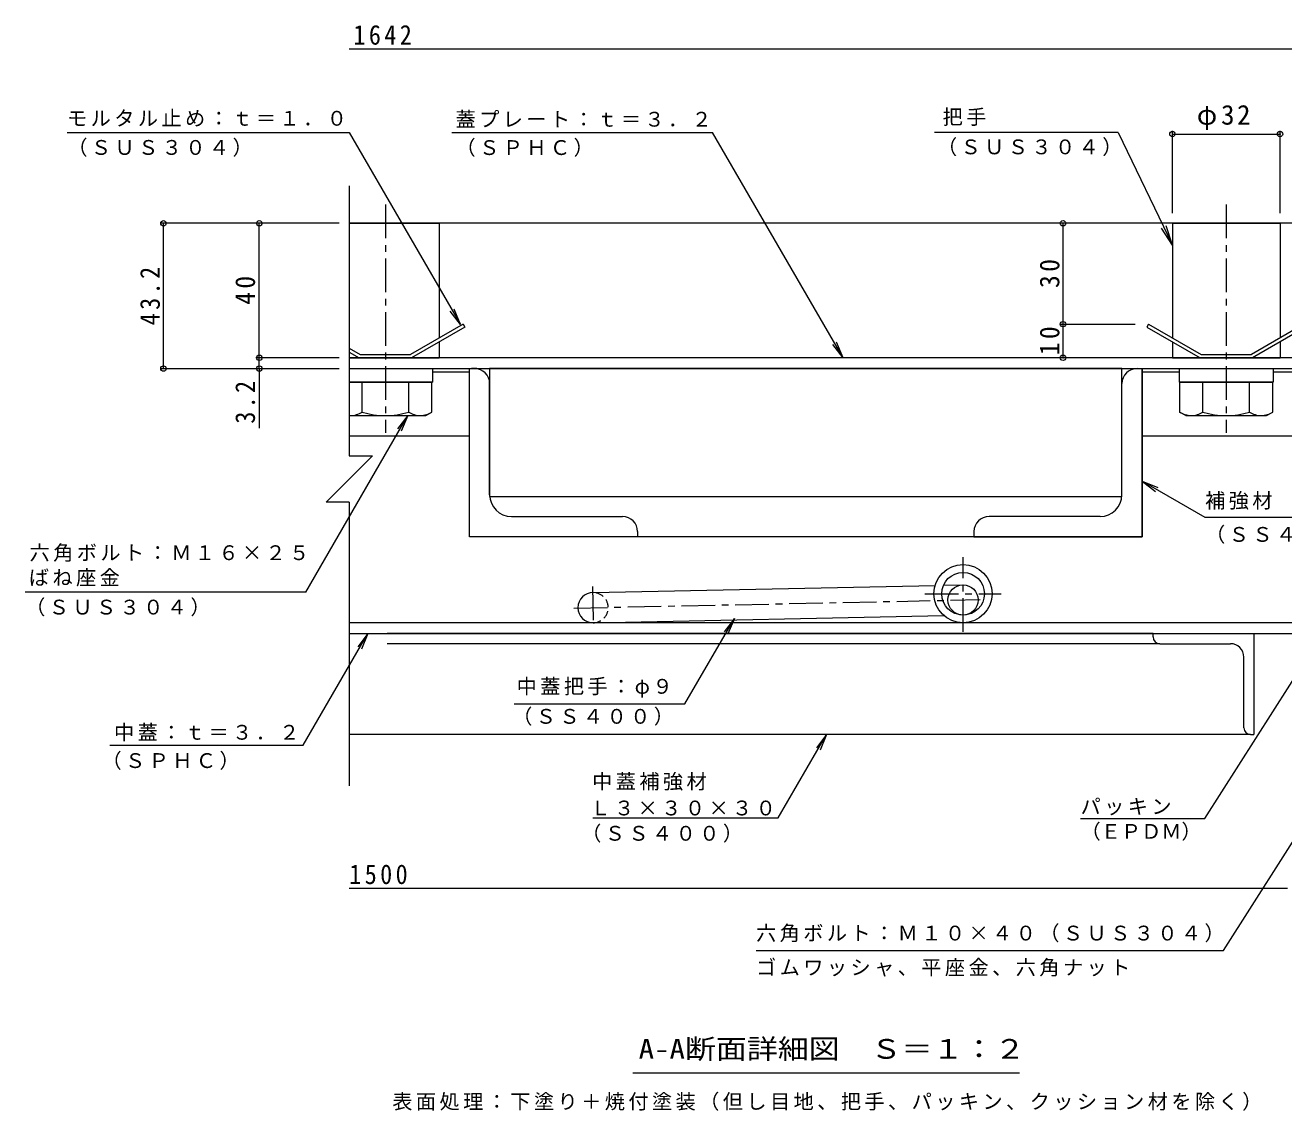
# Model space of a CAD drawing. Units: millimetres on the paper, enlarged 10 times, with parts at other scales. Extents: x -2636 to 2770, y -1962 to 1737.
# Drawn here: x -181 to 1690, y 123 to 1737 of the extents above; entities that cross this region are included whole.
import ezdxf
from ezdxf.enums import TextEntityAlignment as Align

# ---------------------------------------------------------------- set-up
doc = ezdxf.new("R2010")
doc.units = ezdxf.units.MM
doc.header["$LTSCALE"] = 10
doc.header["$PDMODE"] = 32
doc.header["$PDSIZE"] = 8
doc.linetypes.add('CHAIN1', pattern=[8, 5, -1, 1, -1])
doc.linetypes.add('DASHED1', pattern=[1.8, 1.2, -0.6])
for name, color, linetype, lineweight in [('D-2', 3, 'Continuous', 9), ('D-3', 4, 'Continuous', 9), ('D-5', 7, 'Continuous', 9), ('D-6', 6, 'Continuous', 9), ('D-8', 5, 'Continuous', 5), ('D-9', 134, 'Continuous', 5), ('D-A', 3, 'Continuous', 9), ('D-B', 6, 'Continuous', 9), ('D-C', 5, 'Continuous', 5), ('D-F', 7, 'Continuous', 9)]:
    doc.layers.add(name, color=color, linetype=linetype, lineweight=lineweight)
doc.styles.add('ＭＳ ゴシック', font='')
doc.styles.get('ＭＳ ゴシック').set_extended_font_data('MS Gothic')

msp = doc.modelspace()

# ---------------------------------------------------------------- linework, layer by layer
at = {"layer": 'D-2'}
for p, q in [((1938.26, 1242.84), (300.26, 1242.84)), ((300.26, 1226.84), (1938.26, 1226.84))]:
    msp.add_line(p, q, dxfattribs=at)
at = {"layer": 'D-2', "linetype": 'CHAIN1'}
for p, q in [((1212.76, 835.35), (1212.76, 946.33)), ((1156.02, 892.09), (1269.5, 892.09))]:
    msp.add_line(p, q, dxfattribs=at)
at = {"layer": 'D-2'}
for radius in [43.25, 31.75]:
    msp.add_circle((1212.76, 892.09), radius, dxfattribs=at)
at = {"layer": 'D-3'}
for p, q in [((1925.26, 1442.84), (300.26, 1442.84)), ((469.45, 1292.84), (391.51, 1247.84)), ((469.45, 1292.84), (471.95, 1288.51)), ((1488.57, 1292.84), (1486.07, 1288.51)), ((1488.57, 1292.84), (1566.51, 1247.84)), ((1719.45, 1292.84), (1641.51, 1247.84)), ((471.95, 1288.51), (392.85, 1242.84)), ((1486.07, 1288.51), (1565.17, 1242.84)), ((1721.95, 1288.51), (1642.85, 1242.84)), ((300.26, 1257.22), (316.51, 1247.84)), ((300.26, 1251.45), (315.17, 1242.84)), ((315.17, 1242.84), (392.85, 1242.84)), ((316.51, 1247.84), (391.51, 1247.84)), ((1565.17, 1242.84), (1642.85, 1242.84)), ((1566.51, 1247.84), (1641.51, 1247.84))]:
    msp.add_line(p, q, dxfattribs=at)
at = {"layer": 'D-5'}
for p, q in [((452.96, 1577.59), (840.15, 1577.59)), ((1034.44, 1242.84), (840.15, 1577.59)), ((1443.6, 1577.59), (1170.34, 1577.59)), ((1443.6, 1577.59), (1524.01, 1410.5)), ((1524.01, 1410.5), (1507.58, 1435.6)), ((1524.01, 1410.5), (1514.64, 1439)), ((465.7, 1292.29), (456.08, 1315.36)), ((1034.44, 1242.84), (1019.18, 1262.64)), ((1034.44, 1242.84), (1024.82, 1265.91)), ((387.15, 1156.84), (371.93, 1137.01)), ((1479.01, 1059.5), (1498.84, 1044.28)), ((235.52, 894.2), (-181.47, 894.2)), ((872.77, 855.49), (857.51, 835.69)), ((872.77, 855.49), (863.15, 832.42)), ((231.92, 667.02), (328.16, 832.84)), ((328.16, 832.84), (312.9, 813.04)), ((328.16, 832.84), (318.54, 809.76)), ((1572.02, 557.72), (1723.75, 795.82)), ((1599.8, 361.71), (1818.21, 704.47)), ((938.06, 558.89), (1010, 682.84)), ((1010, 682.84), (994.73, 663.04)), ((1010, 682.84), (1000.38, 659.76)), ((-55.81, 667.02), (231.92, 667.02)), ((662.58, 558.89), (938.06, 558.89)), ((1387.45, 557.72), (1572.02, 557.72)), ((905.07, 361.71), (1599.8, 361.71)), ((1296.77, 179.5), (721.77, 179.5))]:
    msp.add_line(p, q, dxfattribs=at)
for points in [[(-118.83, 1577.59), (300.11, 1577.59), (465.7, 1292.29), (450.44, 1312.09)], [(235.52, 894.2), (387.15, 1156.84), (377.59, 1133.74)], [(1812.61, 1005.46), (1572.61, 1005.46), (1479.01, 1059.5), (1502.11, 1049.93)], [(545.38, 728.57), (799.11, 728.57), (872.77, 855.49)]]:
    msp.add_lwpolyline(points, dxfattribs=at)
at = {"layer": 'D-6'}
for p, q in [((300.26, 1226.84), (2005.26, 1226.84)), ((424.01, 1221.84), (479.01, 1221.84)), ((1479.01, 1221.84), (1534.01, 1221.84)), ((1674.01, 1221.84), (2005.26, 1221.84)), ((300.26, 1126.84), (479.01, 1126.84)), ((1479.01, 1126.84), (2005.26, 1126.84)), ((662.29, 893.83), (1171.32, 904.48)), ((1183.64, 904.74), (1212.29, 905.33)), ((663.23, 848.84), (1184.06, 859.73)), ((1212.76, 860.33), (1213.23, 860.34))]:
    msp.add_line(p, q, dxfattribs=at)
at = {"layer": 'D-6', "linetype": 'CHAIN1'}
for p, q in [((662.1, 902.84), (663.35, 842.97)), ((634.24, 870.74), (1238.04, 883.37))]:
    msp.add_line(p, q, dxfattribs=at)
at = {"layer": 'D-6'}
msp.add_circle((1212.76, 882.84), 22.5, dxfattribs=at)
msp.add_arc((662.76, 871.34), 22.5, 90, 270, dxfattribs=at)
at = {"layer": 'D-6', "linetype": 'DASHED1'}
msp.add_arc((662.76, 871.34), 22.5, 270, 90, dxfattribs=at)
at = {"layer": 'D-8'}
for p, q in [((479.01, 1226.84), (1479.01, 1226.84)), ((479.01, 976.84), (479.01, 1226.84))]:
    msp.add_line(p, q, dxfattribs=at)
msp.add_lwpolyline([(1479.01, 1226.84), (1479.01, 976.84), (479.01, 976.84)], dxfattribs=at)
at = {"layer": 'D-9'}
for p, q in [((479.01, 976.84), (479.01, 1226.84)), ((489.73, 1226.84), (482.18, 1226.84)), ((1471.46, 1226.84), (1479.01, 1226.84)), ((1479.01, 976.84), (1479.01, 1226.84)), ((509.01, 1039.31), (509.01, 1204.39)), ((1449.01, 1039.31), (1449.01, 1204.39)), ((541.48, 1006.84), (706.56, 1006.84)), ((1416.54, 1006.84), (1251.46, 1006.84)), ((729.01, 976.84), (479.01, 976.84)), ((729.01, 984.39), (729.01, 976.84)), ((1229.01, 984.39), (1229.01, 976.84)), ((1229.01, 976.84), (1479.01, 976.84))]:
    msp.add_line(p, q, dxfattribs=at)
for centre, radius, start, end in [((486.51, 1204.34), 22.5, 0.11869, 89.87078), ((1471.51, 1204.34), 22.5, 90.12922, 179.88131), ((541.51, 1039.34), 32.5, 180.05807, 269.94193), ((1416.51, 1039.34), 32.5, 270.05807, 359.94193), ((706.51, 984.34), 22.5, 0.12922, 89.88131), ((1251.51, 984.34), 22.5, 90.11869, 179.87078)]:
    msp.add_arc(centre, radius, start, end, dxfattribs=at)
at = {"layer": 'D-A'}
for p, q in [((1930.76, 848.84), (300.26, 848.84)), ((300.26, 832.84), (1930.76, 832.84))]:
    msp.add_line(p, q, dxfattribs=at)
at = {"layer": 'D-B', "color": 4}
for p, q in [((1449.01, 1226.84), (509.01, 1226.84)), ((1449.01, 1036.84), (1449.01, 1226.84))]:
    msp.add_line(p, q, dxfattribs=at)
at = {"layer": 'D-B'}
for p, q in [((1495.26, 832.84), (356.79, 832.84)), ((1495.26, 832.84), (1645.26, 832.84)), ((1495.26, 827.84), (1495.26, 832.84)), ((1645.26, 832.84), (1645.26, 682.84)), ((1505.26, 817.84), (356.79, 817.84)), ((1505.26, 817.84), (1610.26, 817.84)), ((1630.26, 692.84), (1630.26, 797.84)), ((1640.26, 682.84), (300.26, 682.84)), ((1640.26, 682.84), (1645.26, 682.84))]:
    msp.add_line(p, q, dxfattribs=at)
at = {"layer": 'D-B', "color": 4}
msp.add_lwpolyline([(509.01, 1226.84), (509.01, 1036.84), (1449.01, 1036.84)], dxfattribs=at)
at = {"layer": 'D-B'}
for centre, radius, start, end in [((1505.26, 827.84), 10, 180, 270), ((1610.26, 797.84), 20, 0, 90), ((1640.26, 692.84), 10, 180, 270)]:
    msp.add_arc(centre, radius, start, end, dxfattribs=at)
at = {"layer": 'D-C', "color": 2, "linetype": 'CHAIN1', "lineweight": 9}
for p, q in [((354.01, 1470.52), (354.01, 1131.21)), ((1604.01, 1470.52), (1604.01, 1131.21))]:
    msp.add_line(p, q, dxfattribs=at)
at = {"layer": 'D-C', "color": 2, "lineweight": 9}
for p, q in [((300.26, 1442.84), (434.01, 1442.84)), ((434.01, 1442.84), (434.01, 1272.38)), ((1524.01, 1442.84), (1524.01, 1272.38)), ((1524.01, 1442.84), (1684.01, 1442.84)), ((1684.01, 1442.84), (1684.01, 1272.38)), ((434.01, 1266.6), (434.01, 1242.84)), ((1524.01, 1266.6), (1524.01, 1242.84)), ((1684.01, 1266.6), (1684.01, 1242.84)), ((300.26, 1242.84), (434.01, 1242.84)), ((1524.01, 1242.84), (1684.01, 1242.84))]:
    msp.add_line(p, q, dxfattribs=at)
at = {"layer": 'D-C', "color": 134}
for p, q in [((300.26, 1226.84), (424.01, 1226.84)), ((424.01, 1226.84), (424.01, 1206.84)), ((1534.01, 1226.84), (1534.01, 1206.84)), ((1534.01, 1226.84), (1674.01, 1226.84)), ((1674.01, 1226.84), (1674.01, 1206.84)), ((300.26, 1206.84), (424.01, 1206.84)), ((1534.01, 1206.84), (1674.01, 1206.84))]:
    msp.add_line(p, q, dxfattribs=at)
at = {"layer": 'D-C'}
for p, q in [((423.29, 1206.84), (300.26, 1206.84)), ((319.37, 1162.2), (319.37, 1206.84)), ((388.65, 1162.2), (388.65, 1206.84)), ((423.29, 1162.2), (423.29, 1206.84)), ((1534.73, 1206.84), (1534.73, 1162.2)), ((1673.29, 1206.84), (1534.73, 1206.84)), ((1569.37, 1162.2), (1569.37, 1206.84)), ((1638.65, 1162.2), (1638.65, 1206.84)), ((1673.29, 1162.2), (1673.29, 1206.84)), ((414.01, 1156.84), (423.29, 1162.2)), ((1544.01, 1156.84), (1534.73, 1162.2)), ((300.26, 1156.84), (414.01, 1156.84))]:
    msp.add_line(p, q, dxfattribs=at)
msp.add_lwpolyline([(1544.01, 1156.84), (1664.01, 1156.84), (1673.29, 1162.2)], dxfattribs=at)
for centre, radius, start, end in [((300.97, 1191.01), 34.18, 271.81354, 302.57069), ((354.01, 1271.48), 114.64, 252.41203, 287.58795), ((407.05, 1191.01), 34.18, 237.42929, 268.18645), ((402.85, 1197.61), 40.89, 274.38425, 299.99998), ((1555.17, 1197.61), 40.89, 240, 265.61574), ((1550.97, 1191.01), 34.18, 271.81354, 302.57069), ((1604.01, 1271.48), 114.64, 252.41203, 287.58795), ((1657.05, 1191.01), 34.18, 237.42929, 268.18645), ((1652.85, 1197.61), 40.89, 274.38425, 299.99998), ((305.17, 1197.61), 40.89, 263.09676, 265.61574)]:
    msp.add_arc(centre, radius, start, end, dxfattribs=at)
at = {"layer": 'D-F'}
for p, q in [((2050.26, 1701.83), (300.26, 1701.83)), ((1524.01, 1457.84), (1524.01, 1580.46)), ((1524.01, 1575.46), (1684.01, 1575.46)), ((1684.01, 1457.84), (1684.01, 1580.46)), ((300.26, 1498.6), (300.26, 1097.25)), ((285.26, 1442.84), (21.11, 1442.84)), ((24.11, 1226.84), (24.11, 1442.84)), ((166.61, 1242.84), (166.61, 1442.84)), ((1361.36, 1292.84), (1361.36, 1442.84)), ((1358.36, 1292.84), (1468.57, 1292.84)), ((1361.36, 1242.84), (1361.36, 1292.84)), ((285.26, 1242.84), (161.61, 1242.84)), ((166.61, 1226.84), (166.61, 1242.84)), ((21.11, 1226.84), (285.26, 1226.84)), ((166.61, 1226.84), (166.61, 1138.33)), ((334.67, 1097.25), (265.85, 1028.43)), ((300.26, 1097.25), (334.67, 1097.25)), ((300.26, 1028.43), (265.85, 1028.43)), ((300.26, 1028.43), (300.26, 606.3)), ((1695.25, 453.94), (300.26, 453.94))]:
    msp.add_line(p, q, dxfattribs=at)
for p in [(1524.01, 1575.46), (1684.01, 1575.46), (24.11, 1442.84), (166.61, 1442.84), (1361.36, 1442.84), (1361.36, 1292.84), (166.61, 1242.84), (1361.36, 1242.84), (24.11, 1226.84), (166.61, 1226.84)]:
    msp.add_point(p, dxfattribs=at)

# ---------------------------------------------------------------- texts
at = {"layer": 'D-5', "style": 'ＭＳ ゴシック'}
msp.add_text('（ＥＰＤＭ）', height=21.99, dxfattribs=at).set_placement((1387.45, 521.16), align=Align.BOTTOM_LEFT)
at = {"layer": 'D-5', "color": 2, "style": 'ＭＳ ゴシック', "width": 1.15}
msp.add_text('A-A断面詳細図\u3000Ｓ＝１：２', height=29.33, dxfattribs=at).set_placement((730.52, 192), align=Align.BOTTOM_LEFT)
at = {"layer": 'D-5', "char_height": 21.99, "attachment_point": 7, "style": 'ＭＳ ゴシック'}
for s, insert in [('\\T1.17;モルタル止め：ｔ＝１．０', (-119.22, 1586.59)), ('\\T1.17;蓋プレート：ｔ＝３．２', (458.3, 1585.14)), ('\\T1.17;把手', (1182.44, 1587.43)), ('\\T1.17;（ＳＵＳ３０４）', (-118.83, 1541.68)), ('\\T1.17;（ＳＰＨＣ）', (458.3, 1541.47)), ('\\T1.17;（ＳＵＳ３０４）', (1174.03, 1542.52)), ('\\T1.17;補強材', (1572.61, 1016.93)), ('\\T1.17;（ＳＳ４００）', (1572.61, 966.41)), ('\\T1.17;六角ボルト：Ｍ１６×２５', (-174.94, 939.55)), ('\\T1.17;ばね座金', (-175.99, 902.83)), ('\\T1.17;（ＳＵＳ３０４）', (-181.47, 858.34)), ('\\T1.17;中蓋把手：φ９', (549.1, 737.46)), ('\\T1.17;（ＳＳ４００）', (542.45, 695.92)), ('\\T1.17;中蓋：ｔ＝３．２', (-49.37, 672.71)), ('\\T1.17;（ＳＰＨＣ）', (-68.05, 630.15)), ('\\T1.17;中蓋補強材', (661.3, 599.39)), ('\\T1.17;Ｌ３×３０×３０', (658.95, 562.2)), ('\\T1.17;パッキン', (1387.45, 562.54)), ('\\T1.17;（ＳＳ４００）', (645.11, 522.06)), ('\\T1.17;六角ボルト：Ｍ１０×４０（ＳＵＳ３０４）', (905.07, 373.73)), ('\\T1.17;ゴムワッシャ、平座金、六角ナット', (905.07, 322.91)), ('\\T1.17;表面処理：下塗り＋焼付塗装（但し目地、把手、パッキン、クッション材を除く）', (364.27, 123.37))]:
    msp.add_mtext(s, dxfattribs=dict(at, insert=insert))
at = {"layer": 'D-F', "color": 2, "char_height": 29.33, "attachment_point": 7, "style": 'ＭＳ ゴシック'}
for s, insert in [('\\T1.28;\\W0.9;1642', (306.43, 1707.83)), ('\\T1.19;φ32', (1560.26, 1581.46)), ('\\T1.28;\\W0.9;1500', (300.26, 459.94))]:
    msp.add_mtext(s, dxfattribs=dict(at, insert=insert))
at = {"layer": 'D-F', "color": 2, "char_height": 29.33, "attachment_point": 7, "rotation": 90, "style": 'ＭＳ ゴシック'}
for s, insert in [('\\T1.27;\\W0.95;30', (1356.36, 1346.59)), ('\\T1.28;\\W0.9;43.2', (19.11, 1291.09)), ('\\T1.27;\\W0.95;40', (160.61, 1321.59)), ('\\T1.27;\\W0.95;10', (1356.36, 1246.59)), ('\\T1.27;\\W0.9;3.2', (160.61, 1144.87))]:
    msp.add_mtext(s, dxfattribs=dict(at, insert=insert))

doc.saveas('drawing.dxf')
